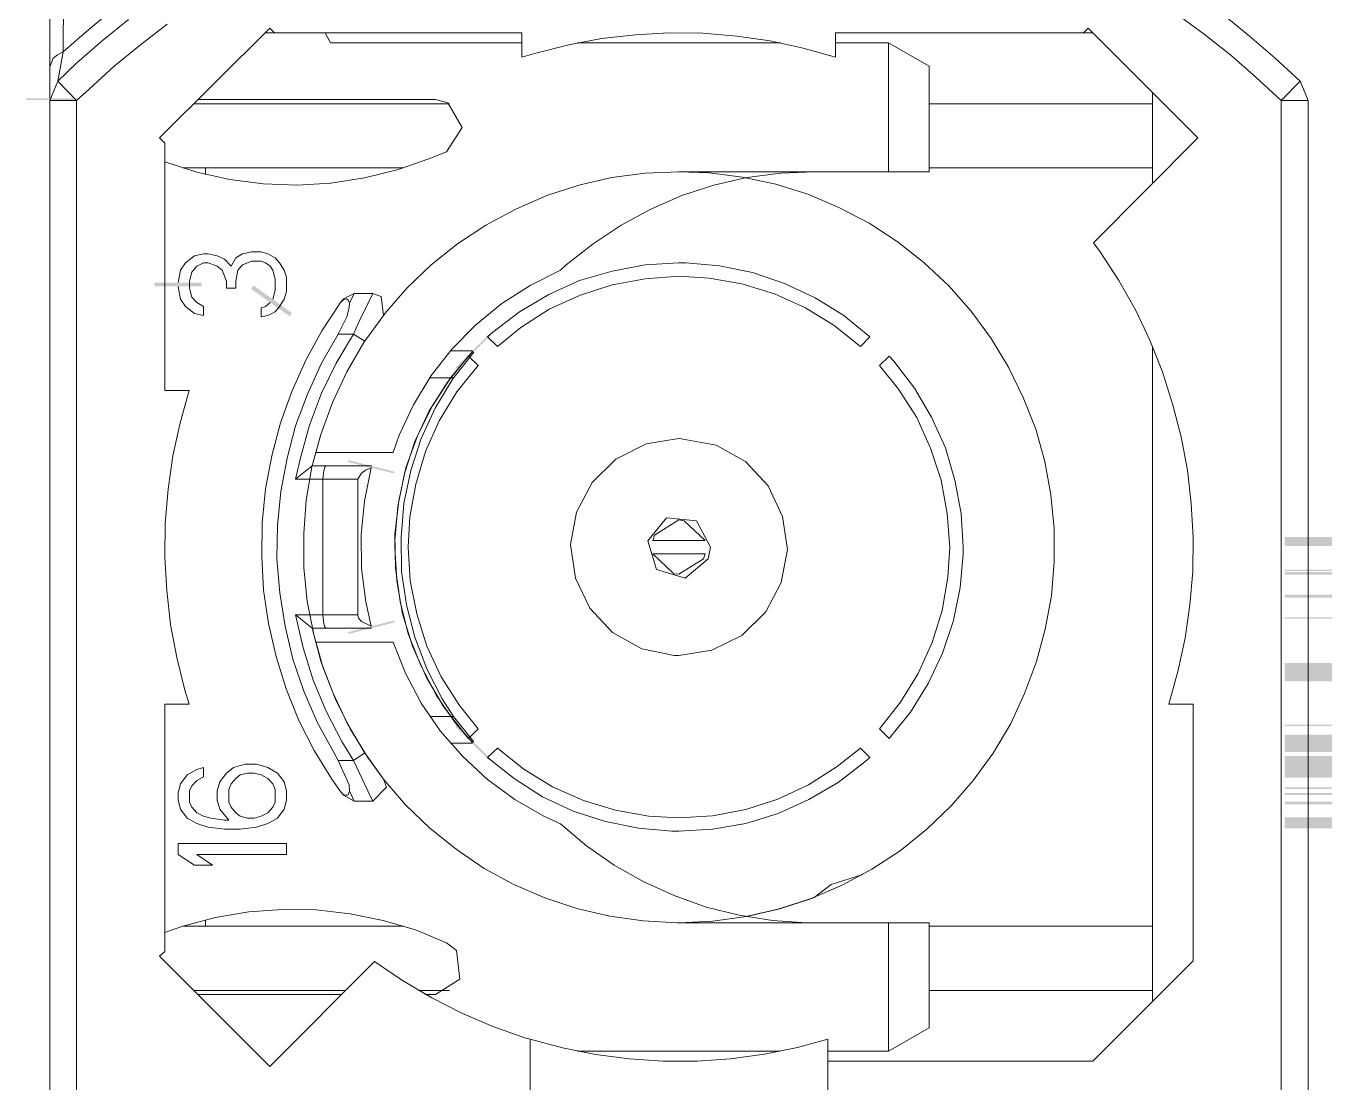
# Model space of a CAD drawing. Header units: inches. Extents: x 47316 to 59086, y 3141 to 11743.
# Drawn here: x 51188.66 to 51207.96, y 4956 to 4971.61 of the extents above; entities that cross this region are included whole.
import ezdxf

# ---------------------------------------------------------------- set-up
doc = ezdxf.new("R2010")
doc.units = ezdxf.units.IN
doc.header["$MEASUREMENT"] = 0

msp = doc.modelspace()

# ---------------------------------------------------------------- hatches: boundary and pattern name
h = msp.add_hatch(color=7)
h.dxf.hatch_style = 2
h.paths.add_polyline_path([(51189.362, 4970.521), (51188.664, 4970.521), (51188.664, 4970.549), (51189.362, 4970.549)])
h = msp.add_hatch(color=7)
h.dxf.hatch_style = 2
h.paths.add_polyline_path([(51190.562, 4967.826), (51191.26, 4967.826), (51191.26, 4967.769), (51190.562, 4967.769)])
h = msp.add_hatch(color=7)
h.dxf.hatch_style = 2
h.paths.add_polyline_path([(51192.024, 4967.782), (51192.592, 4967.376), (51192.557, 4967.327), (51191.988, 4967.733)])
h = msp.add_hatch(color=7)
h.dxf.hatch_style = 2
h.paths.add_polyline_path([(51195.01, 4966.57), (51195.504, 4967.064), (51195.525, 4967.043), (51195.031, 4966.549)])
h = msp.add_hatch(color=7)
h.dxf.hatch_style = 2
h.paths.add_polyline_path([(51193.429, 4965.201), (51194.107, 4965.032), (51194.1, 4965.004), (51193.422, 4965.173)])
h = msp.add_hatch(color=7)
h.dxf.hatch_style = 2
h.paths.add_polyline_path([(51207.262, 4964.065), (51207.961, 4964.065), (51207.961, 4964.044), (51207.262, 4964.044)])
h = msp.add_hatch(color=7)
h.dxf.hatch_style = 2
h.paths.add_polyline_path([(51207.262, 4964.044), (51207.961, 4964.044), (51207.961, 4964.009), (51207.262, 4964.009)])
h = msp.add_hatch(color=7)
h.dxf.hatch_style = 2
h.paths.add_polyline_path([(51207.262, 4964.009), (51207.961, 4964.009), (51207.961, 4963.966), (51207.262, 4963.966)])
h = msp.add_hatch(color=7)
h.dxf.hatch_style = 2
h.paths.add_polyline_path([(51207.262, 4963.966), (51207.961, 4963.966), (51207.961, 4963.931), (51207.262, 4963.931)])
h = msp.add_hatch(color=7)
h.dxf.hatch_style = 2
h.paths.add_polyline_path([(51207.262, 4963.585), (51207.961, 4963.585), (51207.961, 4963.564), (51207.262, 4963.564)])
h = msp.add_hatch(color=7)
h.dxf.hatch_style = 2
h.paths.add_polyline_path([(51207.262, 4963.55), (51207.961, 4963.55), (51207.961, 4963.529), (51207.262, 4963.529)])
h = msp.add_hatch(color=7)
h.dxf.hatch_style = 2
h.paths.add_polyline_path([(51207.262, 4963.529), (51207.961, 4963.529), (51207.961, 4963.508), (51207.262, 4963.508)])
h = msp.add_hatch(color=7)
h.dxf.hatch_style = 2
h.paths.add_polyline_path([(51207.262, 4963.212), (51207.961, 4963.212), (51207.961, 4963.169), (51207.262, 4963.169)])
h = msp.add_hatch(color=7)
h.dxf.hatch_style = 2
h.paths.add_polyline_path([(51193.422, 4962.661), (51194.1, 4962.831), (51194.107, 4962.802), (51193.429, 4962.633)])
h = msp.add_hatch(color=7)
h.dxf.hatch_style = 2
h.paths.add_polyline_path([(51207.262, 4962.88), (51207.961, 4962.88), (51207.961, 4962.859), (51207.262, 4962.859)])
h = msp.add_hatch(color=7)
h.dxf.hatch_style = 2
h.paths.add_polyline_path([(51207.262, 4962.203), (51207.961, 4962.203), (51207.961, 4962.167), (51207.262, 4962.167)])
h = msp.add_hatch(color=7)
h.dxf.hatch_style = 2
h.paths.add_polyline_path([(51207.262, 4962.167), (51207.961, 4962.167), (51207.961, 4962.132), (51207.262, 4962.132)])
h = msp.add_hatch(color=7)
h.dxf.hatch_style = 2
h.paths.add_polyline_path([(51207.262, 4962.132), (51207.961, 4962.132), (51207.961, 4962.076), (51207.262, 4962.076)])
h = msp.add_hatch(color=7)
h.dxf.hatch_style = 2
h.paths.add_polyline_path([(51207.262, 4962.076), (51207.961, 4962.076), (51207.961, 4962.054), (51207.262, 4962.054)])
h = msp.add_hatch(color=7)
h.dxf.hatch_style = 2
h.paths.add_polyline_path([(51207.262, 4962.054), (51207.961, 4962.054), (51207.961, 4961.998), (51207.262, 4961.998)])
h = msp.add_hatch(color=7)
h.dxf.hatch_style = 2
h.paths.add_polyline_path([(51207.262, 4961.998), (51207.961, 4961.998), (51207.961, 4961.963), (51207.262, 4961.963)])
h = msp.add_hatch(color=7)
h.dxf.hatch_style = 2
h.paths.add_polyline_path([(51207.262, 4961.963), (51207.961, 4961.963), (51207.961, 4961.934), (51207.262, 4961.934)])
h = msp.add_hatch(color=7)
h.dxf.hatch_style = 2
h.paths.add_polyline_path([(51195.031, 4961.285), (51195.525, 4960.791), (51195.504, 4960.77), (51195.01, 4961.264)])
h = msp.add_hatch(color=7)
h.dxf.hatch_style = 2
h.paths.add_polyline_path([(51207.262, 4961.292), (51207.961, 4961.292), (51207.961, 4961.271), (51207.262, 4961.271)])
h = msp.add_hatch(color=7)
h.dxf.hatch_style = 2
h.paths.add_polyline_path([(51207.262, 4961.144), (51207.961, 4961.144), (51207.961, 4961.116), (51207.262, 4961.116)])
h = msp.add_hatch(color=7)
h.dxf.hatch_style = 2
h.paths.add_polyline_path([(51207.262, 4961.116), (51207.961, 4961.116), (51207.961, 4961.074), (51207.262, 4961.074)])
h = msp.add_hatch(color=7)
h.dxf.hatch_style = 2
h.paths.add_polyline_path([(51207.262, 4961.074), (51207.961, 4961.074), (51207.961, 4961.031), (51207.262, 4961.031)])
h = msp.add_hatch(color=7)
h.dxf.hatch_style = 2
h.paths.add_polyline_path([(51207.262, 4961.031), (51207.961, 4961.031), (51207.961, 4960.989), (51207.262, 4960.989)])
h = msp.add_hatch(color=7)
h.dxf.hatch_style = 2
h.paths.add_polyline_path([(51207.262, 4960.989), (51207.961, 4960.989), (51207.961, 4960.961), (51207.262, 4960.961)])
h = msp.add_hatch(color=7)
h.dxf.hatch_style = 2
h.paths.add_polyline_path([(51207.262, 4960.961), (51207.961, 4960.961), (51207.961, 4960.911), (51207.262, 4960.911)])
h = msp.add_hatch(color=7)
h.dxf.hatch_style = 2
h.paths.add_polyline_path([(51207.262, 4960.911), (51207.961, 4960.911), (51207.961, 4960.89), (51207.262, 4960.89)])
h = msp.add_hatch(color=7)
h.dxf.hatch_style = 2
h.paths.add_polyline_path([(51207.262, 4960.827), (51207.961, 4960.827), (51207.961, 4960.799), (51207.262, 4960.799)])
h = msp.add_hatch(color=7)
h.dxf.hatch_style = 2
h.paths.add_polyline_path([(51207.262, 4960.799), (51207.961, 4960.799), (51207.961, 4960.763), (51207.262, 4960.763)])
h = msp.add_hatch(color=7)
h.dxf.hatch_style = 2
h.paths.add_polyline_path([(51207.262, 4960.763), (51207.961, 4960.763), (51207.961, 4960.714), (51207.262, 4960.714)])
h = msp.add_hatch(color=7)
h.dxf.hatch_style = 2
h.paths.add_polyline_path([(51207.262, 4960.714), (51207.961, 4960.714), (51207.961, 4960.664), (51207.262, 4960.664)])
h = msp.add_hatch(color=7)
h.dxf.hatch_style = 2
h.paths.add_polyline_path([(51207.262, 4960.664), (51207.961, 4960.664), (51207.961, 4960.629), (51207.262, 4960.629)])
h = msp.add_hatch(color=7)
h.dxf.hatch_style = 2
h.paths.add_polyline_path([(51207.262, 4960.629), (51207.961, 4960.629), (51207.961, 4960.601), (51207.262, 4960.601)])
h = msp.add_hatch(color=7)
h.dxf.hatch_style = 2
h.paths.add_polyline_path([(51207.262, 4960.601), (51207.961, 4960.601), (51207.961, 4960.58), (51207.262, 4960.58)])
h = msp.add_hatch(color=7)
h.dxf.hatch_style = 2
h.paths.add_polyline_path([(51207.262, 4960.58), (51207.961, 4960.58), (51207.961, 4960.552), (51207.262, 4960.552)])
h = msp.add_hatch(color=7)
h.dxf.hatch_style = 2
h.paths.add_polyline_path([(51207.262, 4960.552), (51207.961, 4960.552), (51207.961, 4960.509), (51207.262, 4960.509)])
h = msp.add_hatch(color=7)
h.dxf.hatch_style = 2
h.paths.add_polyline_path([(51207.262, 4960.368), (51207.961, 4960.368), (51207.961, 4960.34), (51207.262, 4960.34)])
h = msp.add_hatch(color=7)
h.dxf.hatch_style = 2
h.paths.add_polyline_path([(51207.262, 4960.283), (51207.961, 4960.283), (51207.961, 4960.255), (51207.262, 4960.255)])
h = msp.add_hatch(color=7)
h.dxf.hatch_style = 2
h.paths.add_polyline_path([(51207.262, 4960.156), (51207.961, 4960.156), (51207.961, 4960.114), (51207.262, 4960.114)])
h = msp.add_hatch(color=7)
h.dxf.hatch_style = 2
h.paths.add_polyline_path([(51207.262, 4959.924), (51207.961, 4959.924), (51207.961, 4959.902), (51207.262, 4959.902)])
h = msp.add_hatch(color=7)
h.dxf.hatch_style = 2
h.paths.add_polyline_path([(51207.262, 4959.902), (51207.961, 4959.902), (51207.961, 4959.867), (51207.262, 4959.867)])
h = msp.add_hatch(color=7)
h.dxf.hatch_style = 2
h.paths.add_polyline_path([(51207.262, 4959.867), (51207.961, 4959.867), (51207.961, 4959.846), (51207.262, 4959.846)])
h = msp.add_hatch(color=7)
h.dxf.hatch_style = 2
h.paths.add_polyline_path([(51207.262, 4959.846), (51207.961, 4959.846), (51207.961, 4959.818), (51207.262, 4959.818)])
h = msp.add_hatch(color=7)
h.dxf.hatch_style = 2
h.paths.add_polyline_path([(51207.262, 4959.818), (51207.961, 4959.818), (51207.961, 4959.783), (51207.262, 4959.783)])
h = msp.add_hatch(color=7)
h.dxf.hatch_style = 2
h.paths.add_polyline_path([(51207.262, 4959.783), (51207.961, 4959.783), (51207.961, 4959.761), (51207.262, 4959.761)])

# ---------------------------------------------------------------- linework, layer by layer
at = {"color": 7, "lineweight": 0}
for p, q in [((51189.21, 4971.234), (51189.217, 4972.087)), ((51189.013, 4971.015), (51189.013, 4971.862)), ((51189.867, 4971.798), (51189.486, 4971.474)), ((51190.177, 4971.713), (51189.789, 4971.396)), ((51206.073, 4971.495), (51205.671, 4971.791)), ((51206.743, 4971.467), (51206.355, 4971.784)), ((51189.486, 4971.474), (51189.21, 4971.234)), ((51190.748, 4971.643), (51190.353, 4971.34)), ((51192.265, 4971.586), (51190.636, 4969.964)), ((51192.195, 4971.516), (51192.336, 4971.516)), ((51192.336, 4971.516), (51192.265, 4971.586)), ((51195.991, 4971.516), (51192.336, 4971.516)), ((51193.161, 4971.368), (51193.084, 4971.516)), ((51195.991, 4971.156), (51195.991, 4971.516)), ((51197.67, 4971.488), (51197.169, 4971.431)), ((51198.164, 4971.516), (51197.67, 4971.488)), ((51198.665, 4971.509), (51198.164, 4971.516)), ((51199.166, 4971.467), (51198.665, 4971.509)), ((51200.626, 4971.516), (51200.626, 4971.156)), ((51204.288, 4971.516), (51200.626, 4971.516)), ((51204.359, 4971.586), (51204.288, 4971.516)), ((51204.288, 4971.516), (51204.429, 4971.516)), ((51205.981, 4969.964), (51204.359, 4971.586)), ((51206.468, 4971.184), (51206.073, 4971.495)), ((51189.789, 4971.396), (51189.415, 4971.071)), ((51190.353, 4971.34), (51189.965, 4971.022)), ((51193.161, 4971.368), (51195.991, 4971.368)), ((51196.682, 4971.34), (51196.195, 4971.213)), ((51197.169, 4971.431), (51196.682, 4971.34)), ((51196.809, 4971.368), (51199.815, 4971.368)), ((51199.66, 4971.396), (51199.166, 4971.467)), ((51200.146, 4971.29), (51199.66, 4971.396)), ((51200.626, 4971.156), (51200.146, 4971.29)), ((51200.626, 4971.368), (51201.409, 4971.368)), ((51201.409, 4969.463), (51201.409, 4971.368)), ((51201.409, 4971.368), (51202.009, 4971.022)), ((51207.124, 4971.142), (51206.743, 4971.467)), ((51189.062, 4971.142), (51189.013, 4971.015)), ((51189.126, 4971.191), (51189.062, 4971.142)), ((51189.21, 4971.234), (51189.126, 4971.191)), ((51189.21, 4971.234), (51189.133, 4970.803)), ((51196.195, 4971.213), (51195.991, 4971.156)), ((51206.842, 4970.853), (51206.468, 4971.184)), ((51207.491, 4970.803), (51207.124, 4971.142)), ((51189.013, 4971.015), (51189.013, 4970.549)), ((51189.415, 4971.071), (51189.133, 4970.803)), ((51189.965, 4971.022), (51189.598, 4970.69)), ((51202.009, 4969.463), (51202.009, 4971.022)), ((51189.133, 4970.803), (51189.013, 4970.514)), ((51189.408, 4970.514), (51189.133, 4970.803)), ((51207.209, 4970.514), (51206.842, 4970.853)), ((51207.491, 4970.803), (51207.209, 4970.514)), ((51207.611, 4970.514), (51207.491, 4970.803)), ((51189.013, 4970.514), (51189.408, 4970.514)), ((51189.013, 4970.514), (51189.013, 4954.971)), ((51189.598, 4970.69), (51189.408, 4970.514)), ((51189.408, 4970.514), (51189.408, 4954.971)), ((51194.714, 4970.528), (51191.2, 4970.528)), ((51194.897, 4970.479), (51194.714, 4970.528)), ((51205.311, 4970.634), (51205.311, 4969.286)), ((51207.209, 4954.971), (51207.209, 4970.514)), ((51207.209, 4970.514), (51207.611, 4970.514)), ((51207.611, 4954.971), (51207.611, 4970.514)), ((51191.144, 4970.465), (51194.918, 4970.465)), ((51195.109, 4970.119), (51194.897, 4970.479)), ((51202.009, 4970.465), (51205.311, 4970.465)), ((51190.636, 4969.964), (51190.713, 4969.886)), ((51194.876, 4969.759), (51195.109, 4970.119)), ((51204.436, 4968.411), (51205.981, 4969.964)), ((51190.713, 4969.886), (51190.713, 4966.231)), ((51194.615, 4969.653), (51194.876, 4969.759)), ((51190.713, 4969.611), (51191.186, 4969.456)), ((51194.149, 4969.491), (51194.615, 4969.653)), ((51190.981, 4969.519), (51194.241, 4969.519)), ((51191.186, 4969.456), (51191.673, 4969.35)), ((51191.313, 4969.519), (51191.313, 4969.42)), ((51191.673, 4969.35), (51192.167, 4969.286)), ((51193.169, 4969.293), (51193.662, 4969.371)), ((51193.662, 4969.371), (51194.149, 4969.491)), ((51197.317, 4969.378), (51196.83, 4969.265)), ((51197.811, 4969.442), (51197.317, 4969.378)), ((51198.312, 4969.463), (51197.811, 4969.442)), ((51198.312, 4969.463), (51201.409, 4969.463)), ((51198.757, 4969.449), (51198.312, 4969.463)), ((51199.25, 4969.385), (51198.757, 4969.449)), ((51199.314, 4969.378), (51198.827, 4969.265)), ((51199.744, 4969.279), (51199.25, 4969.385)), ((51199.815, 4969.442), (51199.314, 4969.378)), ((51200.309, 4969.463), (51199.815, 4969.442)), ((51202.009, 4969.463), (51201.409, 4969.463)), ((51202.009, 4969.519), (51205.311, 4969.519)), ((51192.167, 4969.286), (51192.668, 4969.265)), ((51192.668, 4969.265), (51193.169, 4969.293)), ((51196.83, 4969.265), (51196.358, 4969.11)), ((51198.827, 4969.265), (51198.354, 4969.11)), ((51200.217, 4969.131), (51199.744, 4969.279)), ((51196.358, 4969.11), (51195.899, 4968.912)), ((51198.354, 4969.11), (51197.896, 4968.912)), ((51200.676, 4968.934), (51200.217, 4969.131)), ((51195.899, 4968.912), (51195.455, 4968.673)), ((51197.896, 4968.912), (51197.458, 4968.673)), ((51201.12, 4968.701), (51200.676, 4968.934)), ((51195.455, 4968.673), (51195.038, 4968.397)), ((51197.458, 4968.673), (51197.042, 4968.397)), ((51201.536, 4968.433), (51201.12, 4968.701)), ((51195.038, 4968.397), (51194.65, 4968.087)), ((51197.042, 4968.397), (51196.647, 4968.087)), ((51201.932, 4968.122), (51201.536, 4968.433)), ((51204.535, 4968.277), (51204.436, 4968.411)), ((51191.151, 4968.221), (51191.017, 4968.115)), ((51191.285, 4968.249), (51191.151, 4968.221)), ((51191.355, 4968.249), (51191.285, 4968.249)), ((51191.489, 4968.221), (51191.355, 4968.249)), ((51191.595, 4968.172), (51191.489, 4968.221)), ((51191.764, 4968.193), (51191.694, 4968.066)), ((51191.863, 4968.249), (51191.764, 4968.193)), ((51191.997, 4968.277), (51191.863, 4968.249)), ((51192.138, 4968.277), (51191.997, 4968.277)), ((51192.237, 4968.249), (51192.138, 4968.277)), ((51192.343, 4968.193), (51192.237, 4968.249)), ((51192.407, 4968.115), (51192.343, 4968.193)), ((51204.81, 4967.854), (51204.535, 4968.277)), ((51207.611, 4968.313), (51207.611, 4968.03)), ((51190.946, 4968.009), (51190.911, 4967.826)), ((51191.017, 4968.115), (51190.946, 4968.009)), ((51191.115, 4967.981), (51191.186, 4968.066)), ((51191.186, 4968.066), (51191.285, 4968.115)), ((51191.285, 4968.115), (51191.355, 4968.115)), ((51191.355, 4968.115), (51191.489, 4968.066)), ((51191.489, 4968.066), (51191.56, 4968.009)), ((51191.56, 4968.009), (51191.623, 4967.847)), ((51191.694, 4968.066), (51191.595, 4968.172)), ((51191.764, 4967.847), (51191.793, 4968.009)), ((51191.793, 4968.009), (51191.863, 4968.087)), ((51191.863, 4968.087), (51191.997, 4968.143)), ((51191.997, 4968.143), (51192.138, 4968.143)), ((51192.138, 4968.143), (51192.202, 4968.115)), ((51192.202, 4968.115), (51192.272, 4968.066)), ((51192.272, 4968.066), (51192.308, 4968.009)), ((51192.308, 4968.009), (51192.343, 4967.875)), ((51192.477, 4968.009), (51192.407, 4968.115)), ((51192.512, 4967.903), (51192.477, 4968.009)), ((51194.65, 4968.087), (51194.29, 4967.741)), ((51196.562, 4968.009), (51196.111, 4967.784)), ((51196.647, 4968.087), (51196.562, 4968.009)), ((51197.811, 4968.087), (51197.324, 4967.995)), ((51198.312, 4968.115), (51197.811, 4968.087)), ((51198.411, 4968.115), (51198.312, 4968.115)), ((51198.912, 4968.073), (51198.411, 4968.115)), ((51199.399, 4967.974), (51198.912, 4968.073)), ((51202.298, 4967.776), (51201.932, 4968.122)), ((51207.611, 4968.03), (51207.611, 4967.353)), ((51191.08, 4967.847), (51191.115, 4967.981)), ((51191.08, 4967.741), (51191.08, 4967.847)), ((51191.623, 4967.847), (51191.623, 4967.741)), ((51191.764, 4967.741), (51191.764, 4967.847)), ((51192.343, 4967.875), (51192.343, 4967.713)), ((51192.512, 4967.692), (51192.512, 4967.903)), ((51196.844, 4967.854), (51196.386, 4967.649)), ((51197.324, 4967.995), (51196.844, 4967.854)), ((51197.811, 4967.882), (51197.324, 4967.791)), ((51198.312, 4967.918), (51197.811, 4967.882)), ((51198.757, 4967.889), (51198.312, 4967.918)), ((51199.243, 4967.805), (51198.757, 4967.889)), ((51199.871, 4967.812), (51199.399, 4967.974)), ((51200.323, 4967.6), (51199.871, 4967.812)), ((51205.057, 4967.424), (51204.81, 4967.854)), ((51190.911, 4967.769), (51190.946, 4967.579)), ((51191.115, 4967.607), (51191.08, 4967.741)), ((51191.623, 4967.741), (51191.764, 4967.741)), ((51192.343, 4967.713), (51192.308, 4967.579)), ((51192.477, 4967.579), (51192.512, 4967.692)), ((51193.514, 4967.664), (51193.352, 4967.586)), ((51193.444, 4967.522), (51193.514, 4967.664)), ((51193.514, 4967.664), (51193.789, 4967.664)), ((51193.789, 4967.664), (51193.571, 4967.219)), ((51193.909, 4967.621), (51193.789, 4967.664)), ((51193.945, 4967.339), (51193.909, 4967.621)), ((51194.29, 4967.741), (51193.966, 4967.367)), ((51196.111, 4967.784), (51195.694, 4967.515)), ((51196.386, 4967.649), (51195.955, 4967.395)), ((51196.844, 4967.635), (51196.393, 4967.431)), ((51197.324, 4967.791), (51196.844, 4967.635)), ((51199.723, 4967.657), (51199.243, 4967.805)), ((51200.182, 4967.452), (51199.723, 4967.657)), ((51202.63, 4967.403), (51202.298, 4967.776)), ((51190.946, 4967.579), (51191.017, 4967.473)), ((51191.017, 4967.473), (51191.151, 4967.367)), ((51191.186, 4967.53), (51191.115, 4967.607)), ((51191.285, 4967.473), (51191.186, 4967.53)), ((51191.285, 4967.339), (51191.285, 4967.473)), ((51192.202, 4967.473), (51192.138, 4967.452)), ((51192.138, 4967.452), (51192.138, 4967.318)), ((51192.272, 4967.53), (51192.202, 4967.473)), ((51192.343, 4967.395), (51192.407, 4967.473)), ((51192.407, 4967.473), (51192.477, 4967.579)), ((51193.31, 4967.53), (51193.034, 4967.113)), ((51193.31, 4967.53), (51193.352, 4967.586)), ((51193.352, 4967.572), (51193.31, 4967.53)), ((51193.394, 4967.586), (51193.352, 4967.572)), ((51193.423, 4967.565), (51193.394, 4967.586)), ((51193.401, 4967.318), (51193.437, 4967.459)), ((51193.444, 4967.522), (51193.423, 4967.565)), ((51193.437, 4967.459), (51193.444, 4967.522)), ((51195.694, 4967.515), (51195.306, 4967.198)), ((51196.393, 4967.431), (51195.977, 4967.163)), ((51200.605, 4967.191), (51200.182, 4967.452)), ((51200.746, 4967.339), (51200.323, 4967.6)), ((51205.269, 4966.972), (51205.057, 4967.424)), ((51191.151, 4967.367), (51191.285, 4967.339)), ((51192.138, 4967.318), (51192.237, 4967.339)), ((51192.237, 4967.339), (51192.343, 4967.395)), ((51193.274, 4967.064), (51193.401, 4967.318)), ((51193.945, 4967.339), (51193.655, 4966.937)), ((51193.945, 4967.339), (51193.655, 4966.937)), ((51193.966, 4967.367), (51193.945, 4967.339)), ((51195.955, 4967.395), (51195.56, 4967.092)), ((51201.134, 4967.022), (51200.746, 4967.339)), ((51202.926, 4967), (51202.63, 4967.403)), ((51207.611, 4967.353), (51207.611, 4967.106)), ((51193.034, 4967.113), (51192.795, 4966.676)), ((51193.274, 4967.064), (51193.027, 4966.633)), ((51193.5, 4967.064), (51193.246, 4966.633)), ((51193.274, 4967.064), (51193.5, 4967.064)), ((51193.571, 4967.219), (51193.5, 4967.064)), ((51193.669, 4966.958), (51193.5, 4967.064)), ((51195.306, 4967.198), (51194.961, 4966.845)), ((51195.56, 4967.092), (51195.483, 4967.022)), ((51195.977, 4967.163), (51195.631, 4966.88)), ((51200.993, 4966.88), (51200.605, 4967.191)), ((51207.611, 4967.106), (51207.611, 4966.817)), ((51193.655, 4966.937), (51193.401, 4966.506)), ((51193.655, 4966.937), (51193.401, 4966.506)), ((51194.961, 4966.845), (51194.65, 4966.45)), ((51195.631, 4966.88), (51195.483, 4967.022)), ((51200.993, 4966.88), (51201.134, 4967.022)), ((51203.18, 4966.577), (51202.926, 4967)), ((51205.459, 4966.506), (51205.269, 4966.972)), ((51205.311, 4966.873), (51205.311, 4957.2)), ((51192.795, 4966.676), (51192.59, 4966.217)), ((51195.201, 4966.739), (51194.89, 4966.351)), ((51195.257, 4966.817), (51194.932, 4966.817)), ((51195.264, 4966.81), (51194.939, 4966.422)), ((51195.278, 4966.796), (51194.968, 4966.401)), ((51195.342, 4966.598), (51195.201, 4966.739)), ((51201.275, 4966.598), (51201.416, 4966.739)), ((51201.487, 4966.662), (51201.416, 4966.739)), ((51201.79, 4966.267), (51201.487, 4966.662)), ((51207.611, 4966.817), (51207.611, 4966.45)), ((51193.027, 4966.633), (51192.823, 4966.175)), ((51193.246, 4966.633), (51193.027, 4966.189)), ((51193.401, 4966.506), (51193.19, 4966.055)), ((51193.401, 4966.506), (51193.19, 4966.055)), ((51195.342, 4966.598), (51195.031, 4966.21)), ((51201.558, 4966.252), (51201.275, 4966.598)), ((51203.399, 4966.125), (51203.18, 4966.577)), ((51205.607, 4966.034), (51205.459, 4966.506)), ((51194.65, 4966.45), (51194.389, 4966.02)), ((51194.89, 4966.351), (51194.622, 4965.928)), ((51194.982, 4966.415), (51194.629, 4966.415)), ((51194.939, 4966.422), (51194.671, 4966.006)), ((51194.968, 4966.401), (51194.714, 4965.977)), ((51202.044, 4965.836), (51201.79, 4966.267)), ((51207.611, 4966.45), (51207.611, 4966.302)), ((51190.713, 4966.231), (51191.073, 4966.231)), ((51191.073, 4966.231), (51190.939, 4965.752)), ((51192.59, 4966.217), (51192.421, 4965.752)), ((51192.823, 4966.175), (51192.646, 4965.709)), ((51193.027, 4966.189), (51192.851, 4965.716)), ((51195.031, 4966.21), (51194.77, 4965.78)), ((51201.826, 4965.829), (51201.558, 4966.252)), ((51203.583, 4965.66), (51203.399, 4966.125)), ((51193.19, 4966.055), (51193.02, 4965.582)), ((51193.19, 4966.055), (51193.02, 4965.582)), ((51194.389, 4966.02), (51194.177, 4965.568)), ((51194.622, 4965.928), (51194.41, 4965.476)), ((51194.671, 4966.006), (51194.446, 4965.561)), ((51194.714, 4965.977), (51194.502, 4965.519)), ((51205.734, 4965.547), (51205.607, 4966.034)), ((51190.939, 4965.752), (51190.833, 4965.265)), ((51192.421, 4965.752), (51192.294, 4965.265)), ((51192.646, 4965.709), (51192.519, 4965.229)), ((51192.851, 4965.716), (51192.717, 4965.236)), ((51194.77, 4965.78), (51194.566, 4965.328)), ((51202.03, 4965.378), (51201.826, 4965.829)), ((51202.249, 4965.385), (51202.044, 4965.836)), ((51193.02, 4965.582), (51192.886, 4965.102)), ((51193.02, 4965.582), (51192.893, 4965.117)), ((51194.177, 4965.568), (51194.086, 4965.314)), ((51194.446, 4965.561), (51194.276, 4965.088)), ((51194.502, 4965.519), (51194.347, 4965.046)), ((51198.312, 4965.519), (51197.825, 4965.441)), ((51198.376, 4965.512), (51198.312, 4965.519)), ((51198.862, 4965.42), (51198.376, 4965.512)), ((51203.717, 4965.18), (51203.583, 4965.66)), ((51205.826, 4965.053), (51205.734, 4965.547)), ((51192.943, 4965.314), (51194.086, 4965.314)), ((51194.41, 4965.476), (51194.255, 4965.004)), ((51194.566, 4965.328), (51194.424, 4964.848)), ((51197.825, 4965.441), (51197.381, 4965.215)), ((51199.293, 4965.18), (51198.862, 4965.42)), ((51202.186, 4964.905), (51202.03, 4965.378)), ((51202.39, 4964.905), (51202.249, 4965.385)), ((51190.833, 4965.265), (51190.763, 4964.771)), ((51192.294, 4965.265), (51192.202, 4964.778)), ((51192.519, 4965.229), (51192.428, 4964.736)), ((51192.717, 4965.236), (51192.646, 4964.919)), ((51192.646, 4964.919), (51192.893, 4965.117)), ((51192.893, 4965.117), (51193.105, 4965.117)), ((51193.077, 4965.095), (51193.091, 4965.117)), ((51193.105, 4965.117), (51193.768, 4965.117)), ((51197.381, 4965.215), (51197.028, 4964.87)), ((51199.631, 4964.82), (51199.293, 4965.18)), ((51203.808, 4964.686), (51203.717, 4965.18)), ((51192.646, 4964.919), (51193.049, 4964.919)), ((51192.886, 4965.102), (51192.802, 4964.609)), ((51193.049, 4964.919), (51193.063, 4965.046)), ((51193.049, 4962.915), (51193.049, 4964.919)), ((51193.049, 4964.919), (51193.564, 4964.919)), ((51193.063, 4965.046), (51193.077, 4965.095)), ((51193.62, 4965.011), (51193.564, 4964.919)), ((51193.564, 4962.915), (51193.564, 4964.919)), ((51193.677, 4965.053), (51193.62, 4965.011)), ((51193.761, 4965.088), (51193.662, 4964.594)), ((51193.761, 4965.088), (51193.677, 4965.053)), ((51194.255, 4965.004), (51194.156, 4964.517)), ((51194.276, 4965.088), (51194.17, 4964.601)), ((51194.347, 4965.046), (51194.248, 4964.559)), ((51205.883, 4964.559), (51205.826, 4965.053)), ((51190.763, 4964.771), (51190.72, 4964.27)), ((51192.202, 4964.778), (51192.153, 4964.277)), ((51192.428, 4964.736), (51192.378, 4964.235)), ((51194.424, 4964.848), (51194.333, 4964.362)), ((51197.028, 4964.87), (51196.795, 4964.432)), ((51199.843, 4964.369), (51199.631, 4964.82)), ((51202.277, 4964.411), (51202.186, 4964.905)), ((51202.482, 4964.411), (51202.39, 4964.905)), ((51192.802, 4964.609), (51192.766, 4964.115)), ((51193.662, 4964.594), (51193.613, 4964.101)), ((51194.17, 4964.601), (51194.114, 4964.108)), ((51194.248, 4964.559), (51194.206, 4964.058)), ((51203.858, 4964.192), (51203.808, 4964.686)), ((51205.911, 4964.058), (51205.883, 4964.559)), ((51194.156, 4964.517), (51194.114, 4964.016)), ((51194.333, 4964.362), (51194.312, 4963.917)), ((51196.795, 4964.432), (51196.71, 4963.952)), ((51198.129, 4964.347), (51197.853, 4964.009)), ((51198.573, 4964.305), (51198.129, 4964.347)), ((51199.914, 4963.882), (51199.843, 4964.369)), ((51202.313, 4963.917), (51202.277, 4964.411)), ((51202.51, 4963.917), (51202.482, 4964.411)), ((51190.72, 4964.27), (51190.713, 4963.769)), ((51192.153, 4964.277), (51192.145, 4963.776)), ((51192.378, 4964.235), (51192.371, 4963.741)), ((51198.312, 4964.319), (51197.952, 4964.093)), ((51198.39, 4964.305), (51198.312, 4964.319)), ((51198.7, 4964.016), (51198.39, 4964.305)), ((51198.778, 4963.917), (51198.573, 4964.305)), ((51203.858, 4963.691), (51203.858, 4964.192)), ((51192.766, 4964.115), (51192.766, 4963.614)), ((51193.613, 4964.101), (51193.62, 4963.6)), ((51194.114, 4964.108), (51194.121, 4963.607)), ((51194.114, 4964.016), (51194.114, 4963.917)), ((51194.206, 4964.058), (51194.213, 4963.557)), ((51196.71, 4963.952), (51196.781, 4963.458)), ((51197.853, 4964.009), (51197.98, 4963.585)), ((51197.952, 4964.093), (51197.924, 4964.016)), ((51198.312, 4964.016), (51197.924, 4964.016)), ((51198.312, 4964.016), (51198.7, 4964.016)), ((51205.904, 4963.557), (51205.911, 4964.058)), ((51190.713, 4963.769), (51190.741, 4963.275)), ((51192.145, 4963.776), (51192.174, 4963.282)), ((51194.114, 4963.917), (51194.142, 4963.416)), ((51194.312, 4963.917), (51194.34, 4963.416)), ((51198.312, 4963.818), (51197.924, 4963.818)), ((51197.924, 4963.818), (51198.234, 4963.522)), ((51198.312, 4963.818), (51198.7, 4963.818)), ((51198.672, 4963.741), (51198.7, 4963.818)), ((51198.742, 4963.741), (51198.778, 4963.917)), ((51199.822, 4963.395), (51199.914, 4963.882)), ((51202.284, 4963.473), (51202.313, 4963.917)), ((51202.468, 4963.317), (51202.51, 4963.811)), ((51202.51, 4963.811), (51202.51, 4963.917)), ((51207.611, 4963.931), (51207.611, 4963.783)), ((51207.611, 4963.924), (51207.611, 4962.217)), ((51207.611, 4963.783), (51207.611, 4963.593)), ((51192.371, 4963.741), (51192.414, 4963.24)), ((51192.766, 4963.614), (51192.816, 4963.113)), ((51193.62, 4963.6), (51193.684, 4963.106)), ((51194.121, 4963.607), (51194.192, 4963.113)), ((51197.98, 4963.585), (51198.404, 4963.458)), ((51198.312, 4963.515), (51198.672, 4963.741)), ((51198.404, 4963.458), (51198.742, 4963.741)), ((51203.815, 4963.197), (51203.858, 4963.691)), ((51194.142, 4963.416), (51194.227, 4962.929)), ((51194.213, 4963.557), (51194.283, 4963.063)), ((51194.34, 4963.416), (51194.439, 4962.929)), ((51196.781, 4963.458), (51196.993, 4963.014)), ((51198.234, 4963.522), (51198.312, 4963.515)), ((51199.596, 4962.958), (51199.822, 4963.395)), ((51202.2, 4962.979), (51202.284, 4963.473)), ((51205.861, 4963.063), (51205.904, 4963.557)), ((51190.741, 4963.275), (51190.798, 4962.774)), ((51192.174, 4963.282), (51192.244, 4962.788)), ((51192.414, 4963.24), (51192.491, 4962.746)), ((51202.369, 4962.831), (51202.468, 4963.317)), ((51203.724, 4962.704), (51203.815, 4963.197)), ((51192.816, 4963.113), (51192.915, 4962.626)), ((51193.684, 4963.106), (51193.761, 4962.746)), ((51194.192, 4963.113), (51194.312, 4962.633)), ((51194.283, 4963.063), (51194.41, 4962.584)), ((51196.993, 4963.014), (51197.331, 4962.654)), ((51205.791, 4962.569), (51205.861, 4963.063)), ((51207.611, 4963.169), (51207.611, 4962.88)), ((51192.646, 4962.915), (51192.759, 4962.428)), ((51192.646, 4962.915), (51192.893, 4962.718)), ((51193.049, 4962.915), (51192.646, 4962.915)), ((51193.049, 4962.915), (51193.063, 4962.781)), ((51193.564, 4962.915), (51193.049, 4962.915)), ((51193.564, 4962.915), (51193.571, 4962.887)), ((51193.571, 4962.887), (51193.578, 4962.866)), ((51193.578, 4962.866), (51193.62, 4962.816)), ((51193.62, 4962.816), (51193.761, 4962.746)), ((51194.227, 4962.929), (51194.375, 4962.45)), ((51194.439, 4962.929), (51194.587, 4962.45)), ((51199.243, 4962.612), (51199.596, 4962.958)), ((51202.051, 4962.506), (51202.2, 4962.979)), ((51202.207, 4962.351), (51202.369, 4962.831)), ((51207.611, 4962.859), (51207.611, 4962.767)), ((51190.798, 4962.774), (51190.89, 4962.287)), ((51192.244, 4962.788), (51192.357, 4962.301)), ((51192.491, 4962.746), (51192.604, 4962.259)), ((51192.893, 4962.718), (51193.02, 4962.231)), ((51193.105, 4962.718), (51192.893, 4962.718)), ((51192.915, 4962.626), (51193.049, 4962.146)), ((51193.063, 4962.781), (51193.077, 4962.739)), ((51193.077, 4962.739), (51193.091, 4962.718)), ((51193.768, 4962.718), (51193.105, 4962.718)), ((51194.312, 4962.633), (51194.495, 4962.167)), ((51197.331, 4962.654), (51197.762, 4962.414)), ((51198.799, 4962.393), (51199.243, 4962.612)), ((51203.597, 4962.224), (51203.724, 4962.704)), ((51207.611, 4962.767), (51207.611, 4962.555)), ((51192.759, 4962.428), (51192.907, 4961.949)), ((51194.086, 4962.513), (51192.943, 4962.513)), ((51194.086, 4962.513), (51194.269, 4962.054)), ((51194.375, 4962.45), (51194.58, 4961.991)), ((51194.41, 4962.584), (51194.587, 4962.118)), ((51194.587, 4962.45), (51194.798, 4961.998)), ((51197.762, 4962.414), (51198.241, 4962.315)), ((51201.847, 4962.047), (51202.051, 4962.506)), ((51205.685, 4962.076), (51205.791, 4962.569)), ((51207.611, 4962.555), (51207.611, 4962.421)), ((51207.611, 4962.421), (51207.611, 4962.337)), ((51190.89, 4962.287), (51191.01, 4961.8)), ((51192.357, 4962.301), (51192.505, 4961.822)), ((51192.604, 4962.259), (51192.766, 4961.786)), ((51193.02, 4962.231), (51193.197, 4961.765)), ((51198.241, 4962.315), (51198.312, 4962.315)), ((51198.312, 4962.315), (51198.799, 4962.393)), ((51201.995, 4961.899), (51202.207, 4962.351)), ((51203.42, 4961.751), (51203.597, 4962.224)), ((51207.611, 4962.337), (51207.611, 4962.21)), ((51193.049, 4962.146), (51193.232, 4961.68)), ((51194.269, 4962.054), (51194.502, 4961.61)), ((51194.495, 4962.167), (51194.728, 4961.723)), ((51194.587, 4962.118), (51194.812, 4961.673)), ((51201.586, 4961.624), (51201.847, 4962.047)), ((51205.551, 4961.596), (51205.685, 4962.076)), ((51192.907, 4961.949), (51193.098, 4961.49)), ((51194.58, 4961.991), (51194.834, 4961.561)), ((51194.798, 4961.998), (51195.066, 4961.575)), ((51201.734, 4961.476), (51201.995, 4961.899)), ((51207.611, 4961.913), (51207.611, 4961.292)), ((51207.611, 4961.913), (51207.611, 4961.815)), ((51191.01, 4961.8), (51191.073, 4961.596)), ((51192.505, 4961.822), (51192.696, 4961.356)), ((51192.766, 4961.786), (51192.964, 4961.328)), ((51193.197, 4961.765), (51193.408, 4961.314)), ((51193.232, 4961.68), (51193.451, 4961.229)), ((51194.728, 4961.723), (51195.01, 4961.314)), ((51194.812, 4961.673), (51194.982, 4961.412)), ((51203.209, 4961.299), (51203.42, 4961.751)), ((51207.611, 4961.815), (51207.611, 4961.737)), ((51207.611, 4961.73), (51207.611, 4961.292)), ((51190.713, 4961.596), (51190.713, 4957.941)), ((51191.073, 4961.596), (51190.713, 4961.596)), ((51193.098, 4961.49), (51193.331, 4961.045)), ((51194.502, 4961.61), (51194.784, 4961.201)), ((51194.834, 4961.561), (51195.137, 4961.165)), ((51195.066, 4961.575), (51195.342, 4961.229)), ((51201.275, 4961.229), (51201.586, 4961.624)), ((51201.416, 4961.088), (51201.734, 4961.476)), ((51205.911, 4961.596), (51205.551, 4961.596)), ((51205.911, 4957.8), (51205.911, 4961.596)), ((51192.696, 4961.356), (51192.922, 4960.911)), ((51192.964, 4961.328), (51193.204, 4960.89)), ((51193.408, 4961.314), (51193.662, 4960.883)), ((51194.629, 4961.412), (51194.982, 4961.412)), ((51194.982, 4961.412), (51195.278, 4961.038)), ((51195.01, 4961.314), (51195.264, 4961.024)), ((51202.955, 4960.869), (51203.209, 4961.299)), ((51207.611, 4961.271), (51207.611, 4961.144)), ((51193.451, 4961.229), (51193.712, 4960.806)), ((51194.784, 4961.201), (51195.116, 4960.82)), ((51195.137, 4961.165), (51195.201, 4961.088)), ((51195.342, 4961.229), (51195.201, 4961.088)), ((51201.275, 4961.229), (51201.416, 4961.088)), ((51192.922, 4960.911), (51193.183, 4960.488)), ((51193.204, 4960.89), (51193.274, 4960.763)), ((51193.331, 4961.045), (51193.5, 4960.763)), ((51193.5, 4960.763), (51193.669, 4960.876)), ((51193.662, 4960.883), (51193.945, 4960.488)), ((51194.932, 4961.017), (51195.257, 4961.017)), ((51195.631, 4960.947), (51195.483, 4960.806)), ((51195.631, 4960.947), (51196.019, 4960.636)), ((51200.647, 4960.672), (51200.993, 4960.947)), ((51200.993, 4960.947), (51201.134, 4960.806)), ((51202.658, 4960.467), (51202.955, 4960.869)), ((51207.611, 4960.883), (51207.611, 4959.994)), ((51191.899, 4960.707), (51191.729, 4960.657)), ((51192.068, 4960.707), (51191.899, 4960.707)), ((51192.237, 4960.657), (51192.068, 4960.707)), ((51193.437, 4960.403), (51193.274, 4960.763)), ((51193.5, 4960.763), (51193.274, 4960.763)), ((51193.5, 4960.763), (51193.712, 4960.312)), ((51193.712, 4960.806), (51193.945, 4960.488)), ((51195.116, 4960.82), (51195.483, 4960.481)), ((51195.483, 4960.806), (51195.878, 4960.495)), ((51200.224, 4960.403), (51200.647, 4960.672)), ((51200.662, 4960.439), (51201.057, 4960.742)), ((51201.057, 4960.742), (51201.134, 4960.806)), ((51191.045, 4960.552), (51190.946, 4960.418)), ((51191.186, 4960.629), (51191.045, 4960.552)), ((51191.285, 4960.657), (51191.186, 4960.629)), ((51191.186, 4960.467), (51191.285, 4960.523)), ((51191.285, 4960.523), (51191.285, 4960.657)), ((51191.623, 4960.573), (51191.525, 4960.446)), ((51191.729, 4960.657), (51191.623, 4960.573)), ((51191.694, 4960.418), (51191.764, 4960.495)), ((51191.764, 4960.495), (51191.828, 4960.552)), ((51191.828, 4960.552), (51191.934, 4960.573)), ((51191.934, 4960.573), (51192.033, 4960.573)), ((51192.033, 4960.573), (51192.138, 4960.552)), ((51192.138, 4960.552), (51192.237, 4960.495)), ((51192.378, 4960.573), (51192.237, 4960.657)), ((51192.237, 4960.495), (51192.308, 4960.418)), ((51192.477, 4960.446), (51192.378, 4960.573)), ((51193.183, 4960.488), (51193.31, 4960.305)), ((51193.945, 4960.488), (51194.269, 4960.107)), ((51193.987, 4960.368), (51193.945, 4960.488)), ((51195.483, 4960.481), (51195.885, 4960.185)), ((51195.878, 4960.495), (51196.294, 4960.227)), ((51196.019, 4960.636), (51196.442, 4960.375)), ((51190.946, 4960.418), (51190.911, 4960.283)), ((51190.911, 4960.283), (51190.911, 4960.178)), ((51191.08, 4960.312), (51191.115, 4960.389)), ((51191.08, 4960.149), (51191.08, 4960.312)), ((51191.115, 4960.389), (51191.186, 4960.467)), ((51191.525, 4960.446), (51191.489, 4960.312)), ((51191.489, 4960.312), (51191.489, 4960.178)), ((51191.659, 4960.333), (51191.694, 4960.418)), ((51191.659, 4960.149), (51191.659, 4960.333)), ((51192.308, 4960.418), (51192.343, 4960.333)), ((51192.343, 4960.333), (51192.343, 4960.149)), ((51192.512, 4960.312), (51192.477, 4960.446)), ((51192.512, 4960.178), (51192.512, 4960.312)), ((51193.31, 4960.305), (51193.352, 4960.248)), ((51193.31, 4960.305), (51193.352, 4960.255)), ((51193.423, 4960.255), (51193.444, 4960.312)), ((51193.444, 4960.312), (51193.437, 4960.403)), ((51193.444, 4960.312), (51193.514, 4960.164)), ((51193.712, 4960.312), (51193.789, 4960.164)), ((51193.789, 4960.164), (51193.987, 4960.368)), ((51196.442, 4960.375), (51196.901, 4960.171)), ((51199.773, 4960.192), (51200.224, 4960.403)), ((51200.231, 4960.185), (51200.662, 4960.439)), ((51202.334, 4960.093), (51202.658, 4960.467)), ((51207.611, 4960.34), (51207.611, 4960.156)), ((51190.911, 4960.178), (51190.946, 4960.044)), ((51191.115, 4960.072), (51191.08, 4960.149)), ((51191.489, 4960.178), (51191.525, 4960.044)), ((51191.694, 4960.072), (51191.659, 4960.149)), ((51192.343, 4960.149), (51192.308, 4960.072)), ((51192.477, 4960.044), (51192.512, 4960.178)), ((51193.352, 4960.255), (51193.38, 4960.248)), ((51193.352, 4960.248), (51193.514, 4960.164)), ((51193.38, 4960.248), (51193.401, 4960.248)), ((51193.401, 4960.248), (51193.423, 4960.255)), ((51193.789, 4960.164), (51193.514, 4960.164)), ((51194.269, 4960.107), (51194.629, 4959.761)), ((51195.885, 4960.185), (51196.315, 4959.938)), ((51196.294, 4960.227), (51196.746, 4960.015)), ((51196.901, 4960.171), (51197.374, 4960.029)), ((51199.3, 4960.037), (51199.773, 4960.192)), ((51199.78, 4959.98), (51200.231, 4960.185)), ((51201.974, 4959.747), (51202.334, 4960.093)), ((51207.611, 4960.255), (51207.611, 4960.156)), ((51207.611, 4960.114), (51207.611, 4959.924)), ((51190.946, 4960.044), (51191.045, 4959.91)), ((51191.045, 4959.91), (51191.186, 4959.832)), ((51191.186, 4959.987), (51191.115, 4960.072)), ((51191.285, 4959.938), (51191.186, 4959.987)), ((51191.391, 4959.91), (51191.285, 4959.938)), ((51191.595, 4959.881), (51191.391, 4959.91)), ((51191.525, 4960.044), (51191.659, 4959.881)), ((51191.764, 4959.987), (51191.694, 4960.072)), ((51191.828, 4959.938), (51191.764, 4959.987)), ((51191.934, 4959.91), (51191.828, 4959.938)), ((51192.033, 4959.91), (51191.934, 4959.91)), ((51192.138, 4959.938), (51192.033, 4959.91)), ((51192.237, 4959.987), (51192.138, 4959.938)), ((51192.308, 4960.072), (51192.237, 4959.987)), ((51192.237, 4959.832), (51192.378, 4959.91)), ((51192.378, 4959.91), (51192.477, 4960.044)), ((51196.315, 4959.938), (51196.562, 4959.825)), ((51196.746, 4960.015), (51197.225, 4959.86)), ((51197.374, 4960.029), (51197.868, 4959.938)), ((51197.868, 4959.938), (51198.312, 4959.917)), ((51198.312, 4959.917), (51198.806, 4959.945)), ((51198.806, 4959.945), (51199.3, 4960.037)), ((51199.3, 4959.832), (51199.78, 4959.98)), ((51207.611, 4959.902), (51207.611, 4959.994)), ((51191.186, 4959.832), (51191.355, 4959.775)), ((51191.355, 4959.775), (51191.595, 4959.747)), ((51191.659, 4959.881), (51191.595, 4959.881)), ((51191.595, 4959.747), (51191.828, 4959.747)), ((51191.828, 4959.747), (51192.068, 4959.775)), ((51192.068, 4959.775), (51192.237, 4959.832)), ((51194.629, 4959.761), (51195.017, 4959.451)), ((51196.562, 4959.825), (51196.943, 4959.5)), ((51197.225, 4959.86), (51197.712, 4959.761)), ((51197.712, 4959.761), (51198.206, 4959.719)), ((51198.206, 4959.719), (51198.312, 4959.719)), ((51198.312, 4959.719), (51198.806, 4959.747)), ((51198.806, 4959.747), (51199.3, 4959.832)), ((51201.579, 4959.43), (51201.974, 4959.747)), ((51190.911, 4959.536), (51190.911, 4959.373)), ((51192.512, 4959.536), (51190.911, 4959.536)), ((51192.512, 4959.373), (51192.512, 4959.536)), ((51190.911, 4959.373), (51191.151, 4959.218)), ((51191.186, 4959.373), (51192.512, 4959.373)), ((51191.419, 4959.218), (51191.186, 4959.373)), ((51195.017, 4959.451), (51195.433, 4959.169)), ((51196.943, 4959.5), (51197.352, 4959.218)), ((51201.162, 4959.155), (51201.579, 4959.43)), ((51191.151, 4959.218), (51191.419, 4959.218)), ((51195.433, 4959.169), (51195.871, 4958.929)), ((51197.352, 4959.218), (51197.79, 4958.971)), ((51200.725, 4958.922), (51201.162, 4959.155)), ((51197.79, 4958.971), (51198.241, 4958.767)), ((51201.028, 4959.077), (51200.563, 4958.929)), ((51195.871, 4958.929), (51196.329, 4958.731)), ((51198.241, 4958.767), (51198.714, 4958.597)), ((51200.266, 4958.724), (51200.725, 4958.922)), ((51200.273, 4958.724), (51200.309, 4958.738)), ((51200.563, 4958.929), (51200.309, 4958.738)), ((51192.449, 4958.562), (51191.955, 4958.527)), ((51192.95, 4958.555), (51192.449, 4958.562)), ((51193.451, 4958.498), (51192.95, 4958.555)), ((51196.329, 4958.731), (51196.802, 4958.576)), ((51196.802, 4958.576), (51197.289, 4958.463)), ((51198.714, 4958.597), (51199.201, 4958.477)), ((51199.307, 4958.456), (51199.794, 4958.569)), ((51199.314, 4958.456), (51199.801, 4958.569)), ((51199.794, 4958.569), (51200.266, 4958.724)), ((51199.801, 4958.569), (51200.273, 4958.724)), ((51191.461, 4958.442), (51190.981, 4958.315)), ((51191.313, 4958.407), (51191.313, 4958.315)), ((51191.955, 4958.527), (51191.461, 4958.442)), ((51193.938, 4958.4), (51193.451, 4958.498)), ((51194.417, 4958.259), (51193.938, 4958.4)), ((51197.289, 4958.463), (51197.783, 4958.393)), ((51197.783, 4958.393), (51198.284, 4958.364)), ((51198.284, 4958.364), (51198.312, 4958.364)), ((51198.312, 4958.364), (51198.813, 4958.386)), ((51201.409, 4958.364), (51198.312, 4958.364)), ((51198.813, 4958.386), (51199.307, 4958.456)), ((51199.201, 4958.477), (51199.695, 4958.4)), ((51199.695, 4958.4), (51200.189, 4958.364)), ((51200.189, 4958.364), (51200.309, 4958.364)), ((51201.409, 4956.466), (51201.409, 4958.364)), ((51201.409, 4958.364), (51202.009, 4958.364)), ((51202.009, 4956.812), (51202.009, 4958.364)), ((51190.981, 4958.315), (51190.713, 4958.223)), ((51190.981, 4958.315), (51194.241, 4958.315)), ((51194.876, 4958.068), (51194.417, 4958.259)), ((51202.009, 4958.315), (51205.311, 4958.315)), ((51195.024, 4957.955), (51194.876, 4958.068)), ((51190.713, 4957.941), (51190.636, 4957.87)), ((51190.636, 4957.87), (51192.265, 4956.241)), ((51192.265, 4956.241), (51193.811, 4957.793)), ((51193.811, 4957.793), (51194.227, 4957.511)), ((51195.074, 4957.532), (51195.024, 4957.955)), ((51205.911, 4957.8), (51204.429, 4956.318)), ((51194.227, 4957.511), (51194.657, 4957.257)), ((51194.714, 4957.306), (51195.074, 4957.532)), ((51191.144, 4957.362), (51193.387, 4957.362)), ((51191.2, 4957.306), (51193.331, 4957.306)), ((51194.46, 4957.362), (51194.918, 4957.362)), ((51194.558, 4957.306), (51194.714, 4957.306)), ((51194.657, 4957.257), (51195.102, 4957.031)), ((51202.009, 4957.362), (51205.311, 4957.362)), ((51195.102, 4957.031), (51195.56, 4956.833)), ((51195.56, 4956.833), (51196.033, 4956.664)), ((51202.009, 4956.812), (51201.409, 4956.466)), ((51196.033, 4956.664), (51196.111, 4956.643)), ((51196.111, 4956.643), (51196.111, 4955.514)), ((51196.111, 4956.643), (51196.59, 4956.516)), ((51200.062, 4956.523), (51200.513, 4956.643)), ((51200.513, 4956.643), (51200.513, 4956.318)), ((51196.59, 4956.516), (51197.084, 4956.417)), ((51199.815, 4956.466), (51196.809, 4956.466)), ((51199.074, 4956.354), (51199.575, 4956.424)), ((51199.575, 4956.424), (51200.062, 4956.523)), ((51201.409, 4956.466), (51200.513, 4956.466)), ((51197.084, 4956.417), (51197.578, 4956.354)), ((51197.578, 4956.354), (51198.079, 4956.318)), ((51198.079, 4956.318), (51198.58, 4956.318)), ((51198.58, 4956.318), (51199.074, 4956.354)), ((51200.513, 4956.318), (51204.429, 4956.318)), ((51200.513, 4955.514), (51200.513, 4956.318))]:
    msp.add_line(p, q, dxfattribs=at)

doc.saveas('drawing.dxf')
